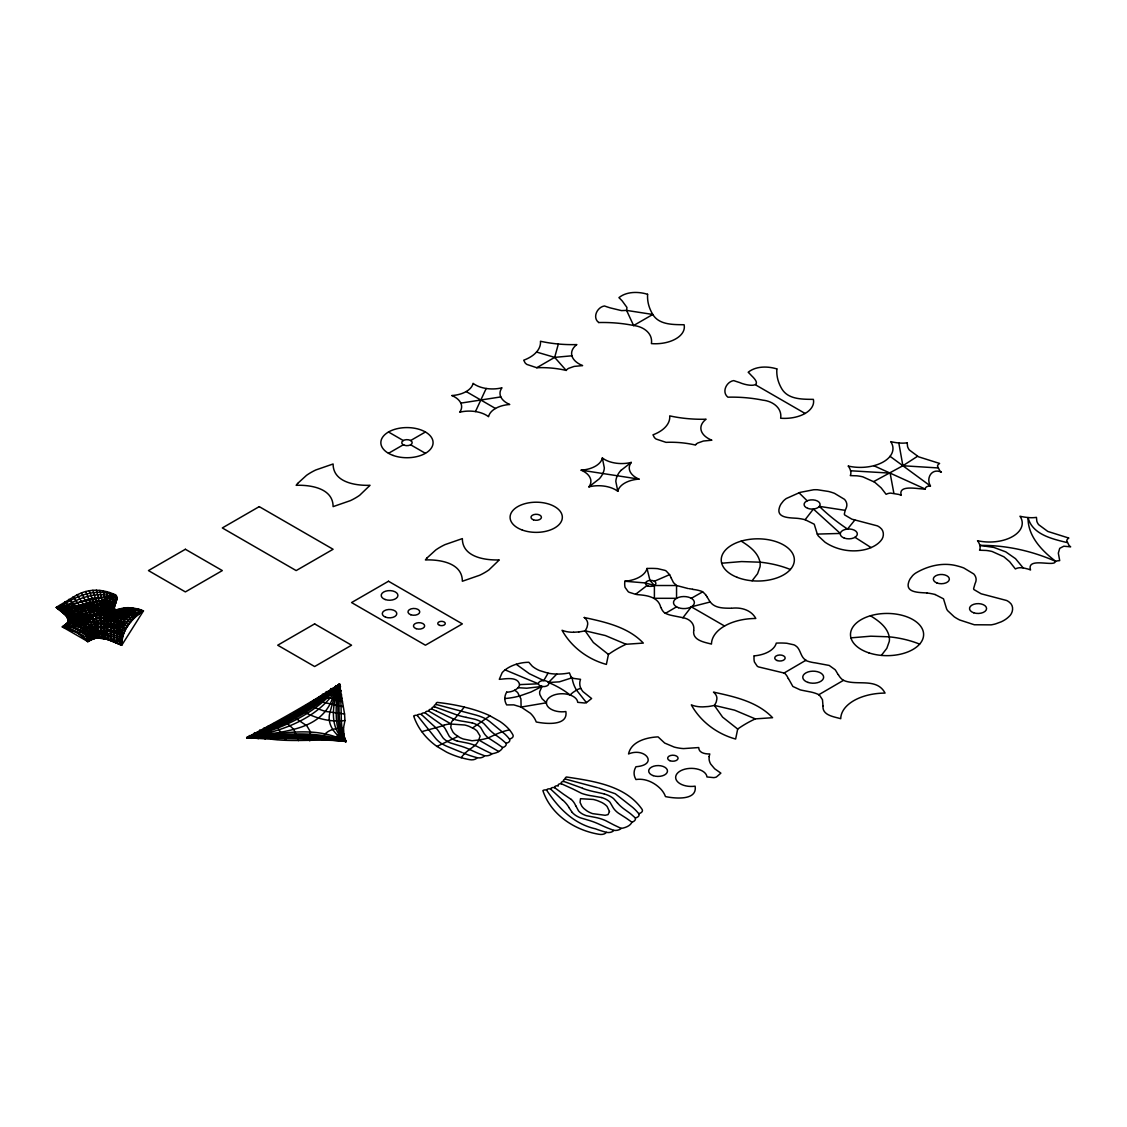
<?xml version="1.0" encoding="UTF-8"?>
<svg xmlns="http://www.w3.org/2000/svg" width="1127" height="1127" viewBox="0 0 1127 1127"><rect width="100%" height="100%" fill="white"/><g stroke="black" fill="none" stroke-linecap="round" stroke-linejoin="round"><path stroke-width="1.5" d="M693.739 630.204C694.894 623.442 689.104 618.582 682.906 617.751A39.966 23.075 0 0 0 681.455 617.399L673.707 615.849A46.052 26.583 0 0 1 670.959 615.243A18.497 10.678 0 0 1 665.479 613.327M693.739 630.486C692.161 640.446 704.572 642.235 711.475 644.08A44.671 25.794 0 0 1 755.823 618.469C751.089 609.82 741.002 607.143 731.803 608.228M121.322 645.081L107.614 639.446L97.993 637.981A11.763 6.79 0 0 0 94.147 638.558L87.821 641.573L62.436 626.908C75.847 621.879 62.915 611.693 56.35 607.566A91.005 52.532 0 0 0 115.32 595.169C120.025 599.818 110.995 606.523 115.039 611.2C124.125 613.581 133.719 608.27 142.805 611.031A91.005 52.532 0 0 0 121.322 645.081C110.967 640.699 98.387 633.67 87.821 641.573A52.096 30.077 0 0 0 62.436 626.908C73.903 616.23 86.596 629.444 87.821 641.573C98.429 633.585 111.39 640.699 121.885 645.038L143.453 610.904C133.127 606.044 121.674 608.51 111.334 611.806C99.472 615.046 105.544 629.951 105.262 638.629C99.655 625.654 110.277 616.849 120.786 611.623L137.255 610.059L143.453 610.904C131.845 618.258 121.434 630.599 121.885 645.038C122.449 633.346 120.659 606.918 138.579 609.313M580.884 688.358A33.387 19.272 0 0 0 583.011 691.668L591.619 698.515L586.434 702.628A7.1 4.099 0 0 1 584.575 702.994L577.714 702.332A15.665 9.044 0 0 0 560.274 693.795A15.665 9.044 0 0 0 546.651 704.403A15.665 9.044 0 0 0 565.867 711.56C568.262 726.337 545.271 723.844 536.213 721.97L535.762 720.801A47.785 27.583 0 0 0 530.423 713.292L521.097 707.066L520.942 698.895L517.744 692.725A18.905 10.918 0 0 0 514.645 690.259A15.299 8.833 0 0 0 518.011 687.709A14.158 8.171 0 0 0 519.589 684.61C517.899 676.172 505.445 678.975 499.289 679.327L502.163 672.664A32.598 18.821 0 0 1 505.093 669.903A34.388 19.849 0 0 1 516.208 664.254L529.394 673.735L543.735 680.581L548.074 673.171A30.204 17.44 0 0 0 556.794 674.073A36.444 21.047 0 0 0 569.431 672.904L571.009 676.834M907.179 442.756L907.559 446.531A26.315 15.2 0 0 0 909.404 450.053L918.533 456.801L939.58 463.436L938.636 464.155A7.72 4.466 0 0 0 937.481 466.057L939.777 470.762A31.824 18.37 0 0 0 941.397 472.185C931.93 467.677 925.661 477.989 930.451 486.005C928.423 485.976 925.323 486.484 925.197 489.033C919.139 489.386 897.599 483.976 901.276 495.359A31.824 18.37 0 0 0 898.811 494.429L890.64 493.105A7.72 4.466 0 0 0 887.358 493.753L886.104 494.302L881.159 487.864L874.622 482.159L862.93 476.876A26.315 15.2 0 0 0 856.844 475.819L850.293 475.608A19.835 11.453 0 0 0 850.547 470.776M264.056 727.915L265.394 733.466L271.198 739.185C296.105 742.341 321.209 738.298 346.017 741.496L343.96 735.846L343.524 727.76L344.961 720.562L344.552 714.011L339.509 684.159C309.531 703.375 278.115 721.041 246.686 737.748L271.198 739.185M259.703 730L260.182 734.719L265.197 738.974M322.223 740.059C323.688 730.395 335.128 728.084 343.524 727.76M536.762 367.726L554.681 357.372L558.344 344.017A90.287 52.124 0 0 0 576.841 344.58A25.386 14.665 0 0 0 582.603 365.585L574.136 366.416L568.445 368.416A11.101 6.41 0 0 0 566.642 369.867L566.191 370.417A66.211 38.219 0 0 0 536.762 367.726L526.915 364.444A13.369 7.72 0 0 1 525.069 362.809L523.731 360.203A36.642 21.145 0 0 0 540.453 341.256A90.287 52.124 0 0 0 558.344 344.017M845.165 510.348L844.334 514.081A7.551 4.367 0 0 0 844.715 514.969L851.857 519.167L877.384 525.872A16.088 9.298 0 0 1 880.131 527.633C884.399 530.732 884.272 537.142 880.793 540.777A31.655 18.271 0 0 1 871.072 547.581A29.105 16.806 0 0 1 864.972 549.61C853.421 552.258 840.981 550.666 830.388 545.355A50.278 29.034 0 0 1 824.922 542.129L818.329 535.987A28.189 16.271 0 0 1 817.329 534.212L814.243 524.21L805.129 519.716A36.191 20.892 0 0 0 797.817 518.378C790.957 517.673 775.742 518.645 779.433 507.502A40.192 23.202 0 0 1 780.997 504.051L783.35 501.022A28.527 16.468 0 0 1 786.294 498.528L799.987 492.4L813.609 489.766A24.752 14.285 0 0 1 817.441 489.752L828.556 491.471A42.629 24.611 0 0 1 834.501 493.344L844.546 499.374A21.117 12.186 0 0 1 846.659 506.615A35.43 20.455 0 0 1 845.828 508.911L845.165 510.348L819.385 506.375A264.591 152.765 0 0 0 847.518 529.07L854.829 520.054M475.467 411.566L486.188 388.463M461.211 757.696A53.434 30.852 0 0 1 464.662 753.569A56.646 32.711 0 0 1 469.607 749.455L475.045 745.44A32.359 18.68 0 0 0 478.736 739.988L480.13 736.086L477.115 731.085A24.836 14.341 0 0 0 474.411 728.958L469.114 726.366A30.105 17.384 0 0 0 464.803 725.013L451.223 724.069L450.758 727.535L452.857 731.916A30.105 17.384 0 0 0 455.181 734.395L459.703 737.452A24.836 14.341 0 0 0 463.38 739.016L472.044 740.763L478.806 740.002A32.359 18.68 0 0 0 488.273 737.875L495.19 734.677A56.646 32.711 0 0 1 502.318 731.832A53.434 30.852 0 0 1 509.46 729.845A63.732 36.797 0 0 1 512.87 734.79A5.804 3.353 0 0 1 509.474 739.044A5.663 3.268 0 0 1 506.079 743.299A6.734 3.888 0 0 1 502.684 747.567A14.651 8.453 0 0 1 491.907 753.78A6.734 3.888 0 0 1 484.54 755.738A5.663 3.268 0 0 1 477.158 757.696A5.804 3.353 0 0 1 469.79 759.668A63.732 36.797 0 0 1 461.211 757.696A68.24 39.403 0 0 1 446.686 752.174L436.924 746.426A103.261 59.618 0 0 1 421.85 731.62M584.223 617.497C605.086 622.019 628.035 626.978 643.32 643.08L626.048 644.264A117.363 67.761 0 0 0 608.439 654.435L606.382 664.409C587.9 659.365 571.445 647.095 562.063 630.289A18.849 10.876 0 0 0 573.643 632.261M737.692 729.056L735.635 739.03C717.152 733.987 700.698 721.717 691.33 704.91A18.849 10.876 0 0 0 702.896 706.883L708.136 706.53A40.333 23.287 0 0 0 714.349 705.403L734.649 710.179L755.301 718.885L772.573 717.702C757.302 701.6 734.353 696.655 713.476 692.119A18.849 10.876 0 0 1 716.899 698.81L716.293 701.825A40.333 23.287 0 0 1 714.335 705.417L722.604 717.138L737.692 729.056A117.363 67.761 0 0 1 755.301 718.885M332.789 740.256L337.79 735.438L343.862 733.86M518.011 687.709L526.76 688.217L541.974 686.456L539.692 691.64A23.794 13.735 0 0 0 539.932 694.725L542.101 698.782L546.398 702.783L521.097 707.066L513.799 704.868L506.671 704.91A35.064 20.244 0 0 1 504.797 698.515A35.064 20.244 0 0 1 506.685 692.119M682.906 617.751L691.33 606.833L710.249 601.973C715.053 608.481 724.055 608.157 731.31 608.228M805.129 519.716L813.384 509.038L840.319 533.437L817.272 534.085M336.24 740.312L338.452 737.917L343.96 735.846M71.945 622.963C76.087 617.075 84.483 615.539 91.033 617.624L93.95 622.076L96.33 638.107C97.147 622.358 80.102 621.991 68.437 622.005L62.436 626.908L77.622 632.796L87.821 641.573M74.072 623.02L77.129 619.639L84.694 616.737L86.286 613.088L83.088 604.213L77.214 594.76L56.42 607.242L67.535 616.849L68.437 622.005L81.369 617.187L82.595 613.792L82.017 611.51L77.678 602.663L73.03 596.93M620.836 470.494L631.233 462.422A24.104 13.918 0 0 0 638.981 479.116A24.104 13.918 0 0 0 617.821 491.33A24.104 13.918 0 0 0 588.914 486.864A24.104 13.918 0 0 0 581.166 470.17A24.104 13.918 0 0 0 602.339 457.956A24.104 13.918 0 0 0 631.233 462.422M75.946 623.456L79.284 619.92L87.962 616.793L89.766 614.905L90.005 612.539L86.849 603.354L81.412 592.957L77.214 594.76M69.691 623.344L72.17 620.723L77.988 617.99C80.454 611.017 73.72 603.861 68.888 599.353M752.075 580.771L757.569 573.713L760.035 566.768A46.531 26.865 0 0 0 759.992 562.204C758.091 552.371 749.159 546.074 741.2 541.115M881.342 655.407L886.822 648.335L889.288 641.39A46.531 26.865 0 0 0 889.245 636.825C887.343 626.992 878.412 620.695 870.453 615.751M77.622 624.217L81.074 620.695L91.033 617.624L104.219 611.369L110.516 610.538L120.786 611.623C114.123 610.538 105.656 610.51 100.923 616.117L101.853 638.009L100.923 623.386L104.515 619.949L117.602 611.581L113.179 609.453L113.545 596.873L112.644 593.675C102.768 589.59 91.414 588.9 81.412 592.957M570.98 676.806A8.058 4.649 0 0 0 573.784 678.426L580.532 679.327A34.458 19.892 0 0 0 580.799 688.372A12.341 7.128 0 0 0 576.559 690.076L572.967 692.457A62.112 35.867 0 0 0 570.093 695.007A97.119 56.068 0 0 0 548.511 682.483L556.794 674.073M79.214 625.344C91.484 615.708 110.037 618.159 125.069 618.159M80.82 626.908C92.034 618.681 110.376 620.498 123.998 621.766M67.338 624.175L74.621 619.117C76.382 612.285 69.804 605.791 64.76 601.931M339.65 740.608L344.482 737.819M453.251 719.928L454.012 719.223A59.534 34.373 0 0 0 455.505 717.744L464.338 707.052A138.579 80.003 0 0 0 437.22 702.403A2.902 1.676 0 0 0 436.304 704.502A2.55 1.479 0 0 0 434.656 706.854A2.677 1.55 0 0 0 432.219 707.601A2.677 1.55 0 0 0 432.233 709.193L436.388 711.067M82.44 629.007C93.555 621.738 110.207 623.217 123.139 625.851M83.976 631.599L89.54 628.063L98.134 627.852L98.796 637.924L96.598 625.795L85.779 604.635L68.888 606.889L56.42 607.242L115.546 594.788L117.025 598.367L114.306 607.876L115.405 610.989L129.718 608.087L140.945 610.017M776.883 368.895A93.611 54.04 0 0 0 781.969 389.111C788.435 399.592 802.537 399.254 813.356 399.367A29.077 16.792 0 0 1 780.673 418.23C782.293 407.65 772.178 401.043 762.866 400.17A93.611 54.04 0 0 0 727.901 397.183C721.393 392.126 726.45 381.659 733.719 380.602A112.813 65.127 0 0 0 739.58 382.532C747.905 386.195 764.698 388.082 751.512 375.643A112.813 65.127 0 0 0 748.187 372.262C755.879 365.979 767.642 366.106 776.771 368.895M343.045 741.101L345.327 739.777M85.398 634.6C95.922 628.415 111.066 630.275 122.082 635.036M64.915 625.415C78.157 611.228 89.118 626.119 89.85 640.277C85.131 630.627 74.481 627.415 64.676 625.739C78.439 610.482 92.696 621.019 91.921 639.277C88.864 627.767 76.608 625.598 66.408 624.541L71.381 620.498C72.607 613.694 65.591 608.186 60.576 604.635M624.922 581.25A45.446 26.245 0 0 0 625.062 587.364L628.19 591.675A10.298 5.945 0 0 0 629.232 592.309L635.586 594.295L647.011 585.519M472.65 727.929L489.949 715.814L499.909 721.435A68.24 39.403 0 0 1 509.489 729.831M86.68 637.981C97.176 631.571 111.446 634.881 121.871 640.023M67.338 628.317C80.51 623.921 73.001 612.046 64.76 607.129M69.691 629.134L76.537 624.273L78.904 619.216L76.974 615.441L68.888 606.889M71.945 630.021L79.665 624.71L82.595 619.357L80.778 615.497L73.03 606.523M917.519 456.294L902.882 465.747L873.735 481.567M74.072 630.951L84.694 623.372L86.286 619.484L84.553 615.497L77.214 606.03M64.915 627.57C77.819 622.992 68.071 611.581 60.576 607.256M75.946 631.881L85.525 625.922L89.766 621.836L89.399 617.427L81.412 605.41M588.914 486.864L599.325 478.792A45.869 26.485 0 0 0 602.86 473.523A45.869 26.485 0 0 0 604.34 467.944L602.339 457.956M665.564 613.285L676.552 606.833M783.955 673.101L805.96 660.225M77.383 632.937L115.405 610.989C102.515 614.525 105.966 598.31 103.219 590.9M388.491 453.322L403.269 444.799M410.651 440.53L425.428 431.993M647.518 294.274C638.389 291.484 626.626 291.358 618.934 297.641A112.813 65.127 0 0 1 622.259 301.008L626.95 307.46L626.584 310.404L633.613 325.534L652.801 314.461A93.611 54.04 0 0 1 647.631 294.274M541.974 686.456L531 692.006L519.899 695.894A50.067 28.908 0 0 1 504.84 698.543M691.33 598.31L702.487 591.957M79.214 633.768C92.653 622.301 109.77 626.119 125.069 630.613M86.68 640.136C97.626 632.402 110.939 638.009 121.871 642.644M80.82 634.853C92.949 627.119 109.108 624.612 122.505 630.303M82.44 636.079C94.71 626.682 109.967 630.585 123.139 635.445M83.976 637.375C95.725 628.669 110.221 632.994 122.505 637.84M85.398 638.741C96.668 630.669 110.587 635.417 122.082 640.235M85.779 604.635L103.219 600.043L115.546 594.788L112.644 593.675M62.436 626.908L67.662 623.259A11.763 6.79 0 0 0 68.662 621.047L66.113 615.483L56.35 607.566M436.924 746.426L457.914 736.438M654.393 581.25L669.593 574.657L666.17 570.995A10.298 5.945 0 0 0 665.057 570.389L657.576 568.642A45.446 26.245 0 0 0 647.011 568.501A26.118 15.074 0 0 1 624.851 581.25L645.532 582.955L654.393 585.519L676.552 585.519L688.062 588.533M572.22 677.736L559.358 681.849L548.483 682.511M444.038 725.239L442.826 725.675A59.534 34.373 0 0 1 440.263 726.535L421.752 731.648A138.579 80.003 0 0 1 413.679 715.983A2.902 1.676 0 0 1 417.328 715.462A2.55 1.479 0 0 1 421.399 714.504A2.677 1.55 0 0 1 422.695 713.109A2.677 1.55 0 0 1 425.457 713.109L434.219 719.547A84.229 48.63 0 0 0 435.924 720.702L442.826 725.675A38.825 22.413 0 0 1 446.461 731.113M460.816 403.114L500.825 396.915M721.689 563.232L741.566 561.57L759.992 562.204M850.941 637.854L870.819 636.192L889.245 636.825A75.368 43.516 0 0 1 919.632 644.137M578.884 631.909L573.643 632.289M536.522 352.033L554.681 357.372L571.91 355.794M136.395 608.932C117.532 604.889 119.307 632.486 119.701 644.306C117.462 629.401 129.126 617.455 140.748 610.172C130.873 606.002 120.519 613.919 110.516 610.538L108.093 606.875L106.459 591.633M519.561 684.61L538.396 683.807L505.093 669.903M326.097 691.668L334.282 691.936L341.65 694.838M322.491 694.176L332.113 694.95L342.002 698.303M977.546 540.721A39.163 22.61 0 0 1 979.927 545.398C1006.002 545.074 1032.022 550.92 1055.83 561.429A4.339 2.508 0 0 1 1057.464 560.852L1059.704 560.626L1058.338 553.132L1059.718 548.328L1063.818 546.215L1070.65 546.82A31.824 18.37 0 0 1 1069.03 545.398L1066.748 540.678A7.72 4.466 0 0 1 1067.889 538.776L1068.833 538.058L1047.8 531.437L1038.657 524.675A26.315 15.2 0 0 1 1036.812 521.167L1036.446 517.378A19.835 11.453 0 0 1 1028.092 517.532A39.163 22.61 0 0 1 1019.977 516.236A32.683 18.863 0 0 1 1012.652 536.494A32.683 18.863 0 0 1 977.588 540.721M318.983 696.627L332.113 698.416L342.439 701.642M344.961 720.562C328.69 722.492 313.221 717.744 299.444 709.235M68.648 621.047L95.696 622.358L126.041 628.232M126.393 614.99C107.192 617.878 86.68 610.848 68.761 620.583L89.766 621.836L126.393 628.091M937.72 467.916L902.882 465.747L898.811 442.953A19.835 11.453 0 0 0 907.207 442.812M330.62 688.625L336.832 688.991L341.227 690.837M313.7 700.205L343.298 706.699M979.884 545.398L993.887 547.44L1005.763 551.864L1015.512 558.668L1023.119 567.853L1028.063 569.05A31.824 18.37 0 0 1 1030.529 569.98C1026.627 557.682 1050.195 565.684 1054.675 562.655A4.607 2.663 0 0 1 1055.816 561.415C1042.052 550.948 1027.627 536.114 1028.063 517.575C1032.233 534.494 1052.35 538.974 1066.973 542.538M136.395 616.159C120.702 614.074 105.121 621.005 106.459 598.874M138.579 614.356L117.476 613.806L112.644 612.581L110.516 609.792L109.573 597.606M100.683 627.795L123.998 633.036M134.352 618.019C119.279 616.384 102.515 620.921 103.219 600.043M335.621 685.625L340.593 686.723M140.945 612.581L119.377 612.553L114.447 611.538L112.686 608.693L113.545 600.001L112.644 596.239M927.07 592.999C920.322 592.379 904.939 593.225 908.686 582.124A40.192 23.202 0 0 1 910.264 578.686L912.602 575.643A28.527 16.468 0 0 1 915.561 573.15C928.042 565.655 943.538 561.964 957.823 566.092A42.629 24.611 0 0 1 963.768 567.966L973.798 573.995A21.117 12.186 0 0 1 975.926 581.236A35.43 20.455 0 0 1 975.08 583.532L973.601 588.703A7.551 4.367 0 0 0 973.967 589.59L981.124 593.788L1006.636 600.494A16.088 9.298 0 0 1 1009.398 602.269C1014.385 605.875 1013.117 613.356 1008.693 616.863A32.007 18.483 0 0 1 1001.241 621.808L995.719 623.837A27.583 15.933 0 0 1 991.126 624.865L974.334 624.767L959.655 619.977A50.278 29.034 0 0 1 954.175 616.765L947.596 610.609A28.189 16.271 0 0 1 946.581 608.834L943.51 598.831L935.142 594.535M127.647 612.891L120.617 612.454L106.023 614.722L99.359 613.102L95.851 608.848L89.287 590.759M132.437 619.963C117.138 618.216 100.599 621.47 99.852 601.156M1023.119 567.853L1019.907 567.726A7.72 4.466 0 0 0 1016.61 568.388L1015.357 568.938L1009.651 561.683L1003.875 556.78L992.183 551.512A26.315 15.2 0 0 0 986.097 550.441L979.546 550.23A19.835 11.453 0 0 0 979.8 545.412M130.662 609.975L120.18 609.975L109.446 612.524L104.219 611.369L100.937 607.608L96.373 590.168M129.07 611.2L122.082 610.792L107.6 613.454L101.993 612.017L98.514 608.214L92.851 590.294M132.437 609.2C109.925 602.776 108.643 625.119 111.686 640.77C106.783 627.021 118.166 616.962 128.901 610.806C108.755 602.593 104.05 624.612 108.558 639.587C103.191 626.344 114.151 616.962 124.66 611.299L118.715 610.256L111.334 611.806L106.29 610.933L103.29 607.171L99.852 590.393M688.991 588.66L692.668 589.21M130.662 621.977C115.616 620.428 98.162 621.371 96.373 602.17M344.552 714.011L325.21 711.376L306.586 704.826M581.166 470.17L638.981 479.116M129.07 624.006C113.39 622.118 96.175 622.062 92.851 603.1M134.352 608.876C114.545 603.649 116.151 631.035 117.307 643.263C113.813 628.457 125.872 617.103 137.255 610.059C114.433 599.592 111.221 625.978 114.63 642.038C110.291 627.697 122.153 616.976 133.211 610.327L128.337 608.495L117.476 611.088L112.644 610.595L110.516 607.073L109.573 592.563M127.647 626.063C110.066 623.203 94.936 623.907 89.287 603.917M466.085 717.335L475.016 719.294A24.836 14.341 0 0 1 481.285 721.886A22.991 13.27 0 0 1 483.892 723.619L488.23 728.338A60.013 34.641 0 0 0 493.922 733.705L500.008 738.171A81.116 46.841 0 0 1 502.205 739.904L506.079 743.299M548.074 673.171L539.565 670.565A32.458 18.736 0 0 1 532.268 666.184L528.831 662.267A26.639 15.384 0 0 0 516.251 664.296M633.613 325.534C642.925 326.421 653.04 333.014 651.42 343.608A29.077 16.792 0 0 0 684.089 324.745C673.354 324.576 659.112 325.041 652.801 314.461L626.584 310.404L621.484 310.615L610.327 307.91A112.813 65.127 0 0 1 604.466 305.98C597.24 307.023 592.112 317.504 598.648 322.491M436.304 704.502L473.974 714.532A44.249 25.541 0 0 1 485.695 718.801M601.452 797.536L592.661 795.986A36.797 21.244 0 0 1 581.631 793.366L574.657 789.872A84.229 48.63 0 0 0 572.657 788.872L561.485 783.814A2.677 1.55 0 0 1 561.485 782.223A2.677 1.55 0 0 1 563.909 781.476A2.55 1.479 0 0 1 565.557 779.123L597.493 787.674M142.805 611.031C133.662 608.425 124.209 613.426 115.039 611.2L114.109 607.242L116.63 599.113L115.32 595.169M598.648 787.97L615.286 793.76L632.641 807.355A77.848 44.953 0 0 1 637.375 812.046L638.727 813.666A5.663 3.268 0 0 1 635.332 817.934A6.734 3.888 0 0 1 631.937 822.189A14.651 8.453 0 0 1 621.174 828.401A6.734 3.888 0 0 1 613.792 830.374A5.663 3.268 0 0 1 606.411 832.332A5.804 3.353 0 0 1 599.043 834.29C574.742 830.275 550.864 814.779 542.89 790.619A2.902 1.676 0 0 1 546.581 790.083A2.55 1.479 0 0 1 550.666 789.125A2.677 1.55 0 0 1 551.962 787.731A2.677 1.55 0 0 1 554.709 787.731L563.472 794.183A84.229 48.63 0 0 0 565.19 795.338L571.107 799.409M472.199 722.9L463.408 721.365A38.825 22.413 0 0 1 453.97 719.265M477.158 757.696L474.354 756.921A78.566 45.362 0 0 1 468.325 754.977L463.211 752.991M606.411 832.332L603.607 831.543A77.848 44.953 0 0 1 595.465 828.824C573.629 823.879 558.443 808.073 546.581 790.083M457.407 741.115L465.902 742.763A33.416 19.286 0 0 1 475.03 745.44L483.258 749.596A86.272 49.813 0 0 0 485.244 750.624L491.907 753.78M604.269 793.915L595.915 792.07A59.435 34.317 0 0 1 582.56 788.351M457.182 715.025L457.801 715.236A60.421 34.881 0 0 0 466.099 717.321M434.656 706.854L453.406 713.645A59.351 34.261 0 0 0 457.182 715.039M563.909 781.476L582.659 788.266M453.942 719.195L445.404 715.236A84.229 48.63 0 0 0 443.39 714.25L436.67 711.193M484.54 755.738L478.651 753.512A81.116 46.841 0 0 1 475.636 752.23L467.93 748.722A60.013 34.641 0 0 0 458.604 745.44L450.434 742.932A22.991 13.27 0 0 1 447.433 741.425A24.836 14.341 0 0 1 442.953 737.805L439.558 732.649A60.421 34.881 0 0 0 435.952 727.859M613.792 830.374L607.904 828.134A81.679 47.165 0 0 1 604.283 826.584L598.226 823.795A60.83 35.12 0 0 0 587.871 820.047L580.208 817.765A24.076 13.904 0 0 1 572.248 812.426M462.056 752.512L447.32 746.497A42.812 24.724 0 0 1 444.024 744.933L442.235 743.905M873.791 465.705L925.197 489.033M621.174 828.401L614.497 825.246A86.272 49.813 0 0 1 612.51 824.231L605.608 820.625A33.599 19.398 0 0 0 595.169 817.371L586.66 815.737A15.877 9.171 0 0 1 584.969 815.173A18.807 10.861 0 0 1 578.475 810.792L575.784 805.735M626.048 644.264L605.396 635.558L585.096 630.796A40.333 23.287 0 0 1 578.884 631.909M783.645 672.932L758.358 666.874A10.368 5.987 0 0 1 757.119 666.043L754.414 661.972A45.446 26.245 0 0 1 754.188 655.886M485.568 718.885L487.343 719.914A42.812 24.724 0 0 1 490.048 721.815L504.741 733.945A78.566 45.362 0 0 1 508.108 737.424L509.474 739.044M755.851 385.025L805.087 413.454M466.184 391.562L495.471 408.467M388.491 431.993L403.269 440.53M410.651 444.799L425.428 453.322M691.33 606.833L724.562 626.02M425.457 713.109A2.606 1.507 0 0 1 426.26 711.503A2.606 1.507 0 0 1 429.119 711.306L451.223 724.069M478.806 740.002L498.81 751.54M854.97 537.311L871.086 547.595M805.805 660.14C800.156 656.942 800.888 648.8 795.31 645.546A10.368 5.987 0 0 0 793.873 644.813L786.829 643.263A45.446 26.245 0 0 0 776.278 643.123A26.118 15.074 0 0 1 754.104 655.872M608.439 654.435L593.351 642.503L585.096 630.796A40.333 23.287 0 0 0 587.04 627.204L587.702 624.175A18.849 10.876 0 0 0 584.279 617.469M631.937 822.189L626.471 818.343A86.272 49.813 0 0 0 624.696 817.188L618.469 813.201A33.599 19.398 0 0 1 612.834 807.171L610.003 802.269A15.877 9.171 0 0 0 609.017 801.297A18.807 10.861 0 0 0 601.438 797.536M502.684 747.567L497.218 743.707A86.272 49.813 0 0 0 495.443 742.566L488.343 737.903A33.416 19.286 0 0 1 483.582 732.55L480.75 727.648A17.764 10.256 0 0 0 477.059 724.844A18.976 10.96 0 0 0 472.199 722.9M251.138 738.368L249.25 735.494M890.048 456.322L930.451 486.005M258.28 738.734L255.068 736.199L254.448 732.606M290.132 714.603L306.826 725.774L310.418 731.817L309.756 740.89M562.415 799.959L550.666 789.125M635.332 817.934L631.472 814.525A81.679 47.165 0 0 0 628.796 812.44L623.949 808.932A60.83 35.12 0 0 1 617.469 802.959M798.973 492.738L807.186 500.811M421.399 714.504L433.162 725.337A59.351 34.261 0 0 1 435.571 727.507M276.974 739.439L271.396 733.466L268.296 725.887M586.434 702.628L576.475 690.048A80.116 46.263 0 0 1 572.136 677.736M554.681 357.372L566.191 370.417M572.206 812.44L569.008 807.608M617.483 802.959L613.511 798.536A24.076 13.904 0 0 0 604.255 793.943M285.737 739.932L274.481 722.844M417.328 715.462L434.698 737.213A44.249 25.541 0 0 0 442.094 743.975M838.164 674.65L836.192 671.298A46.052 26.583 0 0 0 835.135 669.706L829.218 665.451L815.483 662.887A26.344 15.215 0 0 1 805.692 660.464M706.925 596.662L709.63 601.142A39.966 23.075 0 0 0 710.249 601.973M85.525 604.847L95.696 622.358L97.993 637.981M282.511 718.73L293.851 729.479L298.416 740.65M788.407 678.524L792.844 686.442L800.212 689.865A46.052 26.583 0 0 0 802.973 690.471L808.792 691.612A28.034 16.187 0 0 1 818.85 694.669M660.788 607.608C658.577 596.916 646.842 595.324 637.685 594.662A44.221 25.541 0 0 1 635.586 594.295M446.517 731.099L449.208 736.185A18.976 10.96 0 0 0 452.561 738.988A17.764 10.256 0 0 0 457.393 741.129M617.821 491.33L615.807 481.342A45.869 26.485 0 0 1 620.892 470.396M671.072 577.742L670.227 575.869A44.221 25.541 0 0 0 669.593 574.657M671.157 577.954L673.481 582.617L676.552 585.519L676.552 598.31L654.393 598.31L654.393 585.519L649.969 580.391L647.011 568.459M85.779 591.534L96.598 618.85L98.134 627.852M893.866 493.232L890.119 473.115L850.631 470.776A39.163 22.61 0 0 0 848.293 466.099M443.996 725.196A14.651 8.453 0 0 1 451.223 723.985M451.068 724.069A14.651 8.453 0 0 1 453.181 719.899M429.119 711.306A2.606 1.507 0 0 1 429.457 709.658A2.606 1.507 0 0 1 432.233 709.193M464.296 707.108A103.261 59.618 0 0 1 490.02 715.758M665.141 613.37A23.146 13.369 0 0 1 661.126 607.58M702.572 591.914A18.497 10.678 0 0 1 705.798 595.098M705.882 595.084A46.052 26.583 0 0 1 706.925 596.662M692.626 589.407A23.146 13.369 0 0 1 702.642 591.717M927.07 593.013A35.796 20.666 0 0 1 935.156 594.521M784.322 672.974A26.485 15.285 0 0 1 788.167 678.553M843.334 680.384A28.119 16.229 0 0 1 838.403 674.622M554.709 787.731A2.606 1.507 0 0 1 555.512 786.125A2.606 1.507 0 0 1 558.372 785.942A2.606 1.507 0 0 1 558.71 784.279A2.606 1.507 0 0 1 561.485 783.814M571.234 799.367A36.797 21.244 0 0 1 575.672 805.749M562.57 799.902A59.435 34.317 0 0 1 569.065 807.594M565.557 779.123A2.902 1.676 0 0 1 566.487 776.996C593.225 781.067 625.527 785.42 642.122 809.411A5.804 3.353 0 0 1 638.727 813.666M514.602 690.245A12.059 6.959 0 0 1 506.671 692.175M759.992 562.162A75.368 43.516 0 0 1 790.365 569.515M848.335 466.085A32.683 18.863 0 0 0 883.399 461.873A32.683 18.863 0 0 0 890.71 441.629A39.163 22.61 0 0 0 898.811 442.981M598.648 322.547A93.611 54.04 0 0 1 633.642 325.492M340.439 697.726C342.157 712.109 339.283 728.281 346.017 741.496L322.421 739.284L246.686 737.748L290.991 715.321L339.509 684.159L340.439 697.726M822.992 705.953C822.076 715.448 834.163 716.73 840.742 718.702A44.671 25.794 0 0 1 885.075 693.091C877.045 677.905 858.436 685.441 845.32 681.074A12.735 7.354 0 0 1 843.616 680.257L818.611 694.838A12.651 7.297 0 0 1 819.907 695.739L822.485 699.726L822.992 705.953M337.649 700.064C338.424 713.659 335.888 730.775 346.017 741.496C313.433 735.339 279.721 738.171 246.686 737.748C279.707 723.661 311.221 706.319 339.509 684.159C339.833 703.065 335.987 724.703 346.017 741.496C313.7 733.846 279.679 736.875 246.686 737.748C280.271 724.971 312.404 707.953 339.509 684.159L337.649 700.064M336.339 699.628C336.311 713.447 334.127 731.677 346.017 741.496C314.518 729.408 279.51 734.748 246.686 737.748C280.75 726.281 313.785 709.658 339.509 684.159L336.339 699.628M709.151 756.583L709.094 759.147A32.274 18.638 0 0 0 710.714 764.078L714.631 768.741L720.871 773.136L716.392 777.024A7.086 4.085 0 0 1 713.715 777.63L706.967 776.954A15.665 9.044 0 0 0 689.527 768.417A15.665 9.044 0 0 0 675.904 779.025A15.665 9.044 0 0 0 695.12 786.181C697.528 800.959 674.524 798.465 665.479 796.592L664.648 794.62A48.052 27.738 0 0 0 660.859 789.139C654.562 782.532 645.179 778.067 635.924 779.532L634.811 777.137A33.838 19.539 0 0 1 634.797 769.149L635.924 766.74C658.957 764.923 645.419 746.877 628.542 753.949C631.162 741.355 646.898 737.34 658.083 736.889L664.676 743.059L674.171 747.06A29.823 17.215 0 0 0 683.54 748.596L698.712 747.553C698.698 753.104 705.516 754.09 709.785 753.949L709.151 756.583M329.943 712.391C326.365 725.055 335.804 735.621 346.017 741.496C314.095 732.184 279.581 735.748 246.686 737.748C281.144 727.619 315.391 711.433 339.509 684.159C332.747 702.389 327.844 728.535 346.017 741.496C315.433 724.886 279.482 734.043 246.686 737.748C281.553 729.113 317.434 713.616 339.509 684.159L334.733 695.598L329.943 712.391M609.453 811.51L608.059 814.624L605.143 815.286L592.633 813.638A24.836 14.341 0 0 1 588.956 812.088A24.146 13.933 0 0 1 586.942 810.919L584.096 808.721A30.063 17.356 0 0 1 581.757 806.059L580.053 802.368L580.49 798.705L593.225 799.437A30.063 17.356 0 0 1 597.831 800.79L601.649 802.424A24.146 13.933 0 0 1 604.607 804.241A24.752 14.285 0 0 1 607.143 806.509L609.453 811.51M333.507 695.26C322.477 733.268 278.439 730.902 246.686 737.748C282.609 731.198 321.125 718.223 339.509 684.159L333.507 695.26M297.613 483.469L296.176 485.3C310.418 484.821 333.155 488.132 333.099 506.629L350.412 500.627A65.493 37.811 0 0 0 359.64 495.302L370.036 485.3C355.794 485.779 333.057 482.469 333.099 463.986L315.785 469.973A65.493 37.811 0 0 0 306.558 475.312L297.613 483.469M426.865 558.09L425.428 559.922C439.671 559.443 462.408 562.753 462.352 581.25L479.665 575.249A65.493 37.811 0 0 0 488.907 569.924L499.289 559.922C485.047 560.401 462.309 557.09 462.352 538.607L445.052 544.609A65.493 37.811 0 0 0 435.811 549.934L426.865 558.09M695.894 444.489L695.444 445.038A66.211 38.219 0 0 0 666.015 442.347L656.168 439.079A13.369 7.72 0 0 1 654.336 437.431L652.984 434.825A36.642 21.145 0 0 0 669.706 415.877A90.118 52.025 0 0 0 706.094 419.216A25.386 14.665 0 0 0 711.855 440.206L703.389 441.037L697.698 443.052A11.101 6.41 0 0 0 695.894 444.489M70.339 621.442L67.648 623.33C78.425 623.724 93.147 624.837 94.034 638.558C95.147 623.259 85.652 609.622 70.339 621.442M65.732 608.693L61.619 611.44C80.609 613.44 99.796 610.003 116.546 600.705C100.106 592.83 80.595 600.606 65.732 608.693M63.901 606.988L59.492 609.89C79.341 611.524 99.415 607.791 117.025 598.367C99.542 589.787 79.313 597.564 63.901 606.988M62.21 605.579L57.688 608.51C78.017 609.524 98.683 605.777 116.814 596.352C98.655 587.266 77.805 594.788 62.21 605.579M67.634 610.721L63.816 613.13C81.792 615.328 99.979 612.341 115.715 603.199C100.148 596.803 81.961 603.973 67.634 610.721M185.377 549.272L148.454 570.586L185.377 591.914L222.315 570.586L185.377 549.272M259.238 506.629L222.315 527.943L296.176 570.586L333.099 549.272L259.238 506.629M314.63 623.893L277.707 645.207L314.63 666.536L351.568 645.207L314.63 623.893M388.491 581.25L351.568 602.565L425.428 645.207L462.352 623.893L388.491 581.25M69.381 613.032L65.873 614.948C82.891 617.272 100.12 614.778 114.855 605.65C99.824 601.438 83.454 607.805 69.381 613.032M113.179 610.341L93.921 619.343L68.592 618.822C82.961 613.327 98.937 608.735 114.376 609.721L113.179 610.341M112.686 608.693C99.289 617.765 83.173 618.793 67.535 616.849C82.144 611.271 98.57 605.65 114.306 607.876L112.686 608.693M678.384 607.678A10.439 6.029 0 0 0 694.373 602.79A10.439 6.029 0 0 0 679.06 597.24A10.439 6.029 0 0 0 678.384 607.678M647.926 585.941A5.226 3.015 0 0 0 655.914 583.49A5.226 3.015 0 0 0 648.264 580.715A5.226 3.015 0 0 0 647.926 585.941M807.707 508.347A8.016 4.635 0 0 0 820.09 504.727A8.016 4.635 0 0 0 808.453 500.346A8.016 4.635 0 0 0 807.707 508.347M844.292 538.1A8.523 4.917 0 0 0 857.323 534.071A8.523 4.917 0 0 0 844.771 529.577A8.523 4.917 0 0 0 844.292 538.1M404.184 445.207A5.226 3.015 0 0 0 412.186 442.77A5.226 3.015 0 0 0 404.523 439.995A5.226 3.015 0 0 0 404.184 445.207M393.069 455.421A26.118 15.074 0 0 0 433.064 443.221A26.118 15.074 0 0 0 394.76 429.331A26.118 15.074 0 0 0 393.069 455.421M653.167 775.63A9.396 5.424 0 0 0 667.48 771.164A9.396 5.424 0 0 0 653.618 766.233A9.396 5.424 0 0 0 653.167 775.63M522.322 530.056A26.118 15.074 0 0 0 562.317 517.842A26.118 15.074 0 0 0 524.013 503.952A26.118 15.074 0 0 0 522.322 530.056M533.522 519.871A5.226 3.015 0 0 0 541.439 517.335A5.226 3.015 0 0 0 533.691 514.645A5.226 3.015 0 0 0 533.522 519.871M973.742 612.792A8.523 4.917 0 0 0 986.576 608.58A8.523 4.917 0 0 0 973.841 604.269A8.523 4.917 0 0 0 973.742 612.792M936.889 582.955A8.016 4.635 0 0 0 949.328 579.391A8.016 4.635 0 0 0 937.777 574.953A8.016 4.635 0 0 0 936.889 582.955M868.776 652.829A36.557 21.103 0 0 0 923.619 634.557A36.557 21.103 0 0 0 868.776 616.272A36.557 21.103 0 0 0 868.776 652.829M777.024 660.507A5.226 3.015 0 0 0 785.167 658.224A5.226 3.015 0 0 0 777.672 655.294A5.226 3.015 0 0 0 777.024 660.507M807.974 682.413A10.439 6.029 0 0 0 823.64 677.2A10.439 6.029 0 0 0 807.974 671.974A10.439 6.029 0 0 0 807.974 682.413M540.678 686.089A5.226 3.015 0 0 0 548.807 683.807A5.226 3.015 0 0 0 541.312 680.877A5.226 3.015 0 0 0 540.678 686.089M669.931 760.711A5.226 3.015 0 0 0 678.074 758.429A5.226 3.015 0 0 0 670.579 755.499A5.226 3.015 0 0 0 669.931 760.711M385.18 599.522A8.354 4.818 0 0 0 397.916 595.563A8.354 4.818 0 0 0 385.603 591.182A8.354 4.818 0 0 0 385.18 599.522M385.561 617.173A7.269 4.198 0 0 0 396.789 613.891A7.269 4.198 0 0 0 386.251 609.918A7.269 4.198 0 0 0 385.561 617.173M410.82 614.764A5.889 3.395 0 0 0 419.765 611.933A5.889 3.395 0 0 0 411.045 608.876A5.889 3.395 0 0 0 410.82 614.764M416.173 628.669A5.593 3.226 0 0 0 424.654 625.964A5.593 3.226 0 0 0 416.356 623.076A5.593 3.226 0 0 0 416.173 628.669M439.657 625.372A3.747 2.155 0 0 0 445.264 623.499A3.747 2.155 0 0 0 439.657 621.625A3.747 2.155 0 0 0 439.657 625.372M737.086 577.32A36.557 21.103 0 0 0 794.239 561.584A36.557 21.103 0 0 0 742.059 540.875A36.557 21.103 0 0 0 737.086 577.32M451.913 395.549A24.104 13.918 0 0 0 473.072 383.335A24.104 13.918 0 0 0 501.98 387.801A24.104 13.918 0 0 0 509.728 404.494A24.104 13.918 0 0 0 488.569 416.708A24.104 13.918 0 0 0 459.661 412.228A24.104 13.918 0 0 0 451.913 395.549"/></g></svg>
